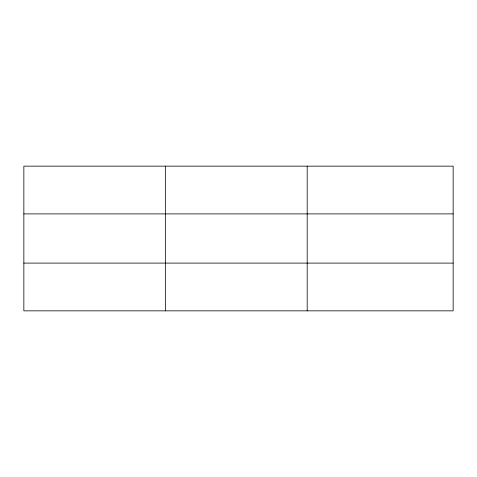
<?xml version="1.0" encoding="UTF-8"?>
<svg xmlns="http://www.w3.org/2000/svg" width="477" height="477" viewBox="0 0 477 477"><rect width="100%" height="100%" fill="white"/><g stroke="black" fill="none" stroke-linecap="round" stroke-linejoin="round"><path stroke-width="0.72" d="M165.519 310.849L165.519 166.151M307.188 310.849L307.188 166.151M453.15 263.101L453.15 310.849L23.85 310.849L23.85 166.151L453.15 166.151L453.15 263.101L23.85 263.101M23.85 213.899L453.15 213.899"/></g></svg>
